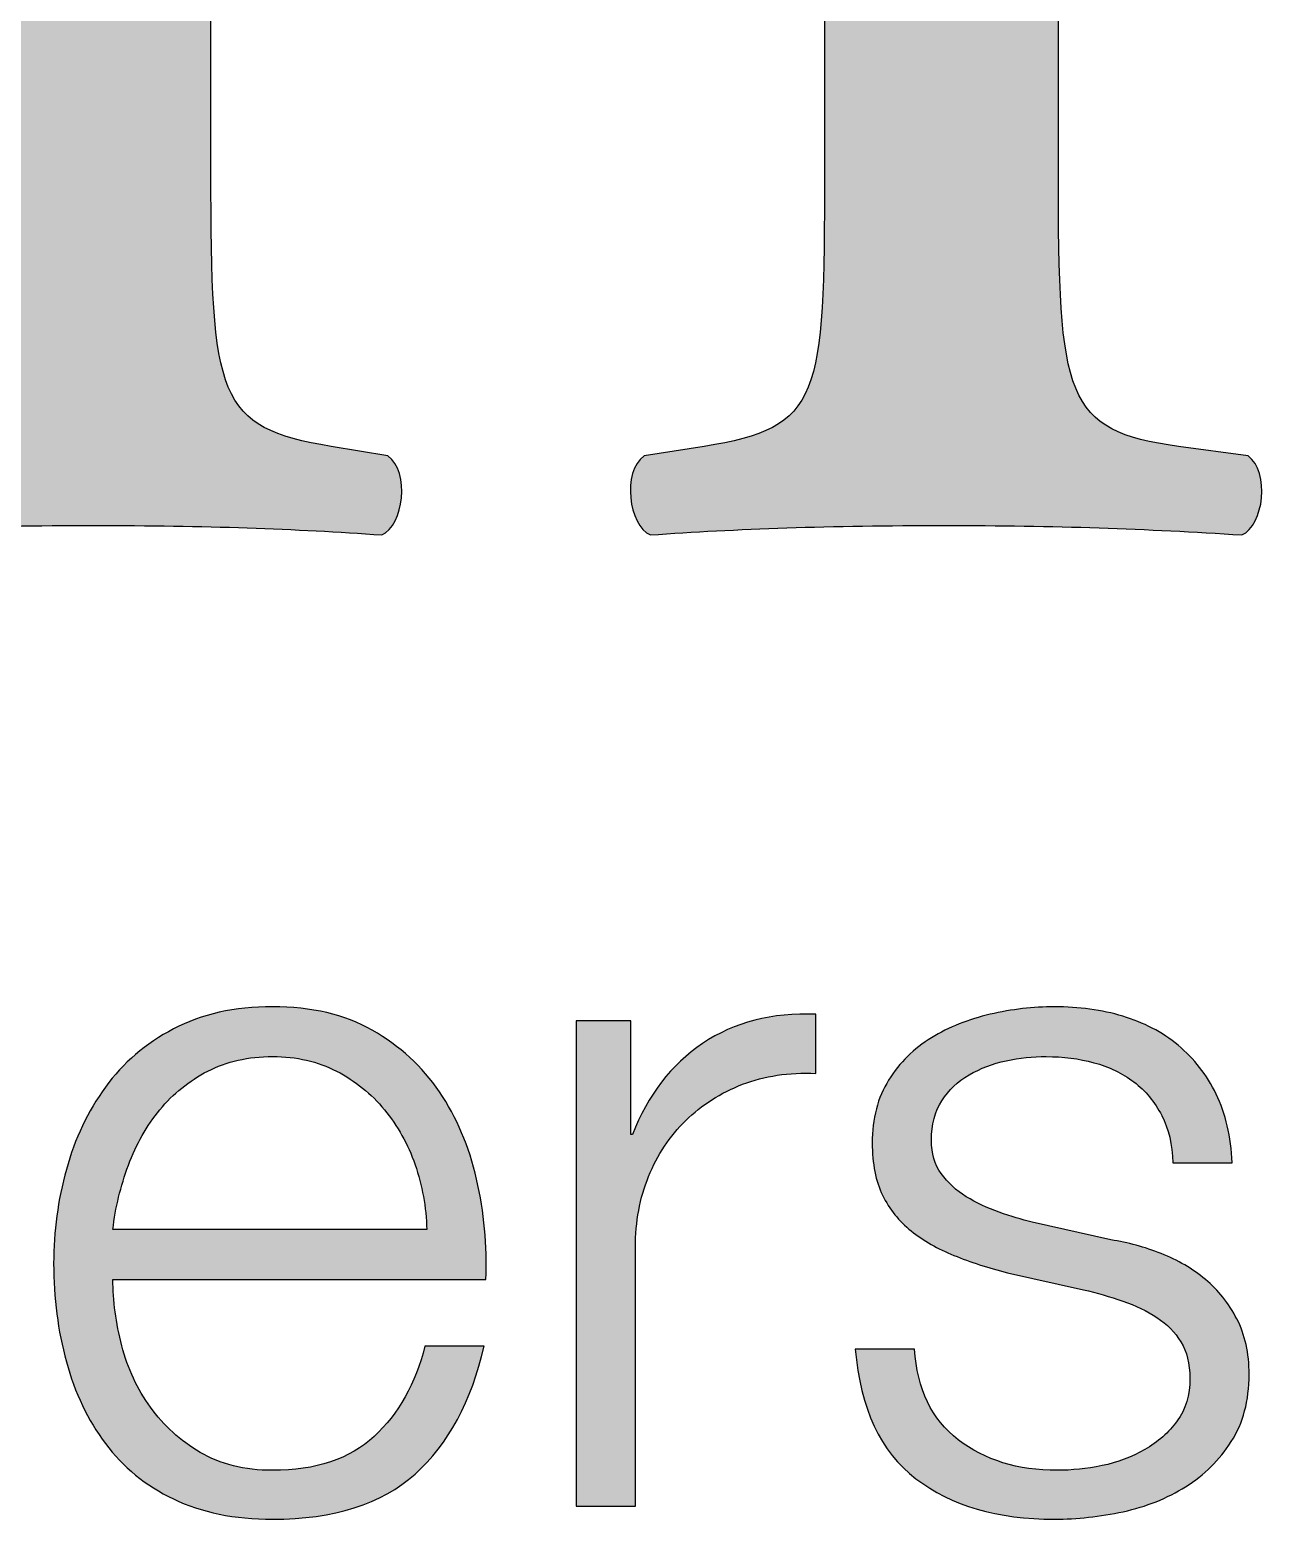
# Paper-space layout 'A2mask' of a CAD drawing. Extents: x 0 to 564, y 0 to 393.
# Drawn here: x 485.17 to 490.36, y 56.21 to 62.43 of the extents above; entities that cross this region are included whole.
import ezdxf
from ezdxf.enums import TextEntityAlignment as Align

# ---------------------------------------------------------------- set-up
doc = ezdxf.new("R2010")
doc.units = 0
doc.layers.get('0').update_dxf_attribs({"linetype": 'CONTINUOUS'})
doc.layers.get('Defpoints').update_dxf_attribs({"linetype": 'CONTINUOUS'})
doc.layers.add('JPP_Mask', color=7, linetype='CONTINUOUS')
doc.styles.add('JPP', font='arial.ttf')

# ---------------------------------------------------------------- blocks, each defined once
blk = doc.blocks.new('A2mask')
at = {"true_color": 0x0081c6}
h = blk.add_hatch(color=142, dxfattribs=at)
edge = h.paths.add_edge_path()
edge.add_spline(control_points=[(486.1246, 64.6556), (486.31, 64.9067), (486.7463, 65.1182), (487.2489, 65.1182)], knot_values=[20, 20, 20, 20, 21, 21, 21, 21], degree=3, periodic=0)
edge.add_spline(control_points=[(487.2489, 65.1182), (488.1477, 65.1182), (488.4915, 64.563), (488.4915, 63.8097)], knot_values=[19, 19, 19, 19, 20, 20, 20, 20], degree=3, periodic=0)
edge.add_spline(control_points=[(488.4915, 63.8097), (488.4915, 63.8097), (488.4915, 61.8396), (488.4915, 61.8396), (488.4915, 60.8879), (488.4783, 60.7686), (487.989, 60.6897)], knot_values=[17, 17, 17, 17, 18, 18, 18, 19, 19, 19, 19], degree=3, periodic=0)
edge.add_spline(control_points=[(487.989, 60.6897), (487.989, 60.6897), (487.7376, 60.6499), (487.7376, 60.6499), (487.6452, 60.5836), (487.6717, 60.3594), (487.7642, 60.3196)], knot_values=[15, 15, 15, 15, 16, 16, 16, 17, 17, 17, 17], degree=3, periodic=0)
edge.add_spline(control_points=[(487.7642, 60.3196), (488.1214, 60.3457), (488.5178, 60.3594), (488.9936, 60.3594)], knot_values=[14, 14, 14, 14, 15, 15, 15, 15], degree=3, periodic=0)
edge.add_spline(control_points=[(488.9936, 60.3594), (489.4565, 60.3594), (489.8395, 60.3457), (490.2365, 60.3196)], knot_values=[13, 13, 13, 13, 14, 14, 14, 14], degree=3, periodic=0)
edge.add_spline(control_points=[(490.2365, 60.3196), (490.3289, 60.3594), (490.3554, 60.5836), (490.2625, 60.6499)], knot_values=[12, 12, 12, 12, 13, 13, 13, 13], degree=3, periodic=0)
edge.add_spline(control_points=[(490.2625, 60.6499), (490.2625, 60.6499), (489.972, 60.6897), (489.972, 60.6897), (489.4958, 60.7556), (489.4698, 60.8879), (489.4698, 61.8396)], knot_values=[10, 10, 10, 10, 11, 11, 11, 12, 12, 12, 12], degree=3, periodic=0)
edge.add_spline(control_points=[(489.4698, 61.8396), (489.4698, 61.8396), (489.4698, 64.1135), (489.4698, 64.1135), (489.4698, 64.9994), (489.0202, 65.7532), (487.9227, 65.7532)], knot_values=[8, 8, 8, 8, 9, 9, 9, 10, 10, 10, 10], degree=3, periodic=0)
edge.add_spline(control_points=[(487.9227, 65.7532), (487.2489, 65.7532), (486.6272, 65.422), (486.0718, 65.0787)], knot_values=[7, 7, 7, 7, 8, 8, 8, 8], degree=3, periodic=0)
edge.add_spline(control_points=[(486.0718, 65.0787), (485.9796, 65.0787), (485.9265, 65.145), (485.9265, 65.224)], knot_values=[6, 6, 6, 6, 7, 7, 7, 7], degree=3, periodic=0)
edge.add_spline(control_points=[(485.9265, 65.224), (485.9265, 65.3431), (485.9265, 65.5413), (485.953, 65.8451)], knot_values=[5, 5, 5, 5, 6, 6, 6, 6], degree=3, periodic=0)
edge.add_spline(control_points=[(485.953, 65.8451), (485.9265, 65.9113), (485.8606, 65.9378), (485.8078, 65.9378)], knot_values=[4, 4, 4, 4, 5, 5, 5, 5], degree=3, periodic=0)
edge.add_spline(control_points=[(485.8078, 65.9378), (485.5433, 65.7397), (484.7898, 65.396), (484.4855, 65.2899)], knot_values=[3, 3, 3, 3, 4, 4, 4, 4], degree=3, periodic=0)
edge.add_spline(control_points=[(484.4855, 65.2899), (484.4196, 65.2504), (484.4196, 65.1048), (484.4726, 65.0523)], knot_values=[2, 2, 2, 2, 3, 3, 3, 3], degree=3, periodic=0)
edge.add_spline(control_points=[(484.4726, 65.0523), (484.4726, 65.0523), (484.5912, 64.9729), (484.5912, 64.9729), (484.9482, 64.735), (484.9482, 64.6691), (484.9482, 64.1533)], knot_values=[0, 0, 0, 0, 1, 1, 1, 2, 2, 2, 2], degree=3, periodic=0)
edge.add_spline(control_points=[(484.9482, 64.1533), (484.9482, 64.1533), (484.9482, 63.5749), (484.9482, 62.9965)], knot_values=[31.5, 31.5, 31.5, 31.5, 32, 32, 32, 32], degree=3, periodic=0)
edge.add_spline(control_points=[(484.9482, 62.9965), (484.9482, 62.4181), (484.9482, 61.8396), (484.9482, 61.8396), (484.9482, 60.8879), (484.9349, 60.7556), (484.446, 60.6897)], knot_values=[30, 30, 30, 30, 30.5, 30.5, 30.5, 31.5, 31.5, 31.5, 31.5], degree=3, periodic=0)
edge.add_spline(control_points=[(484.446, 60.6897), (484.446, 60.6897), (484.1682, 60.6499), (484.1682, 60.6499), (484.0762, 60.5836), (484.1023, 60.3594), (484.1948, 60.3196)], knot_values=[28, 28, 28, 28, 29, 29, 29, 30, 30, 30, 30], degree=3, periodic=0)
edge.add_spline(control_points=[(484.1948, 60.3196), (484.565, 60.3457), (484.9619, 60.3594), (485.4375, 60.3594)], knot_values=[27, 27, 27, 27, 28, 28, 28, 28], degree=3, periodic=0)
edge.add_spline(control_points=[(485.4375, 60.3594), (485.9002, 60.3594), (486.2834, 60.3457), (486.6405, 60.3196)], knot_values=[26, 26, 26, 26, 27, 27, 27, 27], degree=3, periodic=0)
edge.add_spline(control_points=[(486.6405, 60.3196), (486.7329, 60.3594), (486.7596, 60.5836), (486.6666, 60.6499)], knot_values=[25, 25, 25, 25, 26, 26, 26, 26], degree=3, periodic=0)
edge.add_spline(control_points=[(486.6666, 60.6499), (486.6666, 60.6499), (486.429, 60.6897), (486.429, 60.6897), (485.953, 60.7686), (485.9265, 60.8879), (485.9265, 61.8396)], knot_values=[23, 23, 23, 23, 24, 24, 24, 25, 25, 25, 25], degree=3, periodic=0)
edge.add_spline(control_points=[(485.9265, 61.8396), (485.9265, 61.8396), (485.9265, 63.8625), (485.9265, 63.8625), (485.9265, 64.2461), (485.953, 64.4307), (486.1246, 64.6556)], knot_values=[21, 21, 21, 21, 22, 22, 22, 23, 23, 23, 23], degree=3, periodic=0)
at = {"true_color": 0x004a91}
h = blk.add_hatch(color=154, dxfattribs=at)
edge = h.paths.add_edge_path()
edge.add_spline(control_points=[(485.5165, 57.2086), (485.5165, 57.2086), (487.0765, 57.2086), (487.0765, 57.2086), (487.0817, 57.3502), (487.0686, 57.4896), (487.0373, 57.6271)], knot_values=[19, 19, 19, 19, 20, 20, 20, 21, 21, 21, 21], degree=3, periodic=0)
edge.add_spline(control_points=[(487.0373, 57.6271), (487.0058, 57.7646), (486.954, 57.8864), (486.8819, 57.9926)], knot_values=[18, 18, 18, 18, 19, 19, 19, 19], degree=3, periodic=0)
edge.add_spline(control_points=[(486.8819, 57.9926), (486.8101, 58.0986), (486.7162, 58.1843), (486.6011, 58.25)], knot_values=[17, 17, 17, 17, 18, 18, 18, 18], degree=3, periodic=0)
edge.add_spline(control_points=[(486.6011, 58.25), (486.4858, 58.3154), (486.3469, 58.3481), (486.1845, 58.3481)], knot_values=[16, 16, 16, 16, 17, 17, 17, 17], degree=3, periodic=0)
edge.add_spline(control_points=[(486.1845, 58.3481), (486.0248, 58.3481), (485.8866, 58.3173), (485.7701, 58.2557)], knot_values=[15, 15, 15, 15, 16, 16, 16, 16], degree=3, periodic=0)
edge.add_spline(control_points=[(485.7701, 58.2557), (485.6533, 58.1941), (485.5585, 58.113), (485.4853, 58.0122)], knot_values=[14, 14, 14, 14, 15, 15, 15, 15], degree=3, periodic=0)
edge.add_spline(control_points=[(485.4853, 58.0122), (485.4117, 57.9112), (485.3575, 57.7966), (485.3222, 57.6684)], knot_values=[13, 13, 13, 13, 14, 14, 14, 14], degree=3, periodic=0)
edge.add_spline(control_points=[(485.3222, 57.6684), (485.2866, 57.54), (485.2689, 57.4091), (485.2689, 57.2754)], knot_values=[12, 12, 12, 12, 13, 13, 13, 13], degree=3, periodic=0)
edge.add_spline(control_points=[(485.2689, 57.2754), (485.2689, 57.1312), (485.2866, 56.9944), (485.3222, 56.8648)], knot_values=[11, 11, 11, 11, 12, 12, 12, 12], degree=3, periodic=0)
edge.add_spline(control_points=[(485.3222, 56.8648), (485.3575, 56.7352), (485.4117, 56.6213), (485.4853, 56.5229)], knot_values=[10, 10, 10, 10, 11, 11, 11, 11], degree=3, periodic=0)
edge.add_spline(control_points=[(485.4853, 56.5229), (485.5585, 56.4248), (485.6533, 56.3474), (485.7701, 56.2911)], knot_values=[9, 9, 9, 9, 10, 10, 10, 10], degree=3, periodic=0)
edge.add_spline(control_points=[(485.7701, 56.2911), (485.8866, 56.2347), (486.0248, 56.2066), (486.1845, 56.2066)], knot_values=[8, 8, 8, 8, 9, 9, 9, 9], degree=3, periodic=0)
edge.add_spline(control_points=[(486.1845, 56.2066), (486.4412, 56.2066), (486.6396, 56.2696), (486.78, 56.3952)], knot_values=[7, 7, 7, 7, 8, 8, 8, 8], degree=3, periodic=0)
edge.add_spline(control_points=[(486.78, 56.3952), (486.9199, 56.521), (487.0163, 56.6991), (487.0686, 56.9297)], knot_values=[6, 6, 6, 6, 7, 7, 7, 7], degree=3, periodic=0)
edge.add_spline(control_points=[(487.0686, 56.9297), (487.0686, 56.9297), (486.821, 56.9297), (486.821, 56.9297), (486.7819, 56.7724), (486.711, 56.6468), (486.609, 56.5525)], knot_values=[4, 4, 4, 4, 5, 5, 5, 6, 6, 6, 6], degree=3, periodic=0)
edge.add_spline(control_points=[(486.609, 56.5525), (486.5068, 56.4582), (486.3653, 56.4109), (486.1845, 56.4109)], knot_values=[3, 3, 3, 3, 4, 4, 4, 4], degree=3, periodic=0)
edge.add_spline(control_points=[(486.1845, 56.4109), (486.0666, 56.4109), (485.9658, 56.4358), (485.882, 56.4857)], knot_values=[2, 2, 2, 2, 3, 3, 3, 3], degree=3, periodic=0)
edge.add_spline(control_points=[(485.882, 56.4857), (485.7982, 56.5353), (485.7288, 56.5981), (485.6739, 56.6743)], knot_values=[1, 1, 1, 1, 2, 2, 2, 2], degree=3, periodic=0)
edge.add_spline(control_points=[(485.6739, 56.6743), (485.6187, 56.7502), (485.5788, 56.8359), (485.554, 56.9316)], knot_values=[0, 0, 0, 0, 1, 1, 1, 1], degree=3, periodic=0)
edge.add_spline(control_points=[(485.554, 56.9316), (485.5289, 57.0271), (485.5165, 57.1195), (485.5165, 57.2086)], knot_values=[21, 21, 21, 21, 22, 22, 22, 22], degree=3, periodic=0)
edge = h.paths.add_edge_path(flags=16)
edge.add_spline(control_points=[(486.8289, 57.4168), (486.8289, 57.4168), (485.5165, 57.4168), (485.5165, 57.4168), (485.527, 57.5085), (485.5485, 57.5982), (485.5815, 57.6861)], knot_values=[6, 6, 6, 6, 7, 7, 7, 8, 8, 8, 8], degree=3, periodic=0)
edge.add_spline(control_points=[(485.5815, 57.6861), (485.6142, 57.7737), (485.6581, 57.851), (485.713, 57.9179)], knot_values=[5, 5, 5, 5, 6, 6, 6, 6], degree=3, periodic=0)
edge.add_spline(control_points=[(485.713, 57.9179), (485.7682, 57.9847), (485.8348, 58.0382), (485.9133, 58.0791)], knot_values=[4, 4, 4, 4, 5, 5, 5, 5], degree=3, periodic=0)
edge.add_spline(control_points=[(485.9133, 58.0791), (485.9921, 58.1196), (486.0824, 58.1399), (486.1845, 58.1399)], knot_values=[3, 3, 3, 3, 4, 4, 4, 4], degree=3, periodic=0)
edge.add_spline(control_points=[(486.1845, 58.1399), (486.2841, 58.1399), (486.3731, 58.1196), (486.4517, 58.0791)], knot_values=[2, 2, 2, 2, 3, 3, 3, 3], degree=3, periodic=0)
edge.add_spline(control_points=[(486.4517, 58.0791), (486.5302, 58.0382), (486.5971, 57.9847), (486.6522, 57.9179)], knot_values=[1, 1, 1, 1, 2, 2, 2, 2], degree=3, periodic=0)
edge.add_spline(control_points=[(486.6522, 57.9179), (486.7072, 57.851), (486.7496, 57.7744), (486.78, 57.688)], knot_values=[0, 0, 0, 0, 1, 1, 1, 1], degree=3, periodic=0)
edge.add_spline(control_points=[(486.78, 57.688), (486.8101, 57.6016), (486.8263, 57.5111), (486.8289, 57.4168)], knot_values=[8, 8, 8, 8, 9, 9, 9, 9], degree=3, periodic=0)
h = blk.add_hatch(color=154, dxfattribs=at)
edge = h.paths.add_edge_path()
edge.add_spline(control_points=[(487.7013, 57.1734), (487.7013, 57.2747), (487.7013, 57.3423), (487.7013, 57.3423), (487.7013, 57.4497), (487.7197, 57.5486), (487.7564, 57.6388)], knot_values=[8, 8, 8, 8, 8.250035, 8.250035, 8.250035, 9.250035, 9.250035, 9.250035, 9.250035], degree=3, periodic=0)
edge.add_spline(control_points=[(487.7564, 57.6388), (487.793, 57.7293), (487.8448, 57.8071), (487.9116, 57.8728)], knot_values=[7, 7, 7, 7, 8, 8, 8, 8], degree=3, periodic=0)
edge.add_spline(control_points=[(487.9116, 57.8728), (487.9782, 57.9382), (488.0575, 57.9886), (488.1492, 58.0239), (488.2409, 58.0592), (488.343, 58.0743), (488.4557, 58.0693)], knot_values=[5, 5, 5, 5, 6, 6, 6, 7, 7, 7, 7], degree=3, periodic=0)
edge.add_spline(control_points=[(488.4557, 58.0693), (488.4557, 58.0693), (488.4557, 58.3166), (488.4557, 58.3166), (488.2724, 58.3245), (488.1146, 58.2839), (487.9823, 58.1948), (487.85, 58.1058), (487.7524, 57.9788), (487.6896, 57.8138)], knot_values=[2, 2, 2, 2, 3, 3, 3, 4, 4, 4, 5, 5, 5, 5], degree=3, periodic=0)
edge.add_spline(control_points=[(487.6896, 57.8138), (487.6896, 57.8138), (487.6817, 57.8138), (487.6817, 57.8138)], knot_values=[1.00001, 1.00001, 1.00001, 1.00001, 2, 2, 2, 2], degree=3, periodic=0)
edge.add_spline(control_points=[(487.6817, 57.8138), (487.6817, 57.8138), (487.6817, 57.9326), (487.6817, 58.0515)], knot_values=[0.5, 0.5, 0.5, 0.5, 1, 1, 1, 1], degree=3, periodic=0)
edge.add_spline(control_points=[(487.6817, 58.0515), (487.6817, 58.1703), (487.6817, 58.2891), (487.6817, 58.2891), (487.6817, 58.2891), (487.6675, 58.2891), (487.6461, 58.2891)], knot_values=[12.749965, 12.749965, 12.749965, 12.749965, 13.249965, 13.249965, 13.249965, 13.5, 13.5, 13.5, 13.5], degree=3, periodic=0)
edge.add_spline(control_points=[(487.6461, 58.2891), (487.6247, 58.2891), (487.5962, 58.2891), (487.5677, 58.2891)], knot_values=[12.49997, 12.49997, 12.49997, 12.49997, 12.749965, 12.749965, 12.749965, 12.749965], degree=3, periodic=0)
edge.add_spline(control_points=[(487.5677, 58.2891), (487.5534, 58.2891), (487.5392, 58.2891), (487.5258, 58.2891)], knot_values=[12.374973, 12.374973, 12.374973, 12.374973, 12.49997, 12.49997, 12.49997, 12.49997], degree=3, periodic=0)
edge.add_spline(control_points=[(487.5258, 58.2891), (487.5125, 58.2891), (487.5, 58.2891), (487.4893, 58.2891)], knot_values=[12.249975, 12.249975, 12.249975, 12.249975, 12.374973, 12.374973, 12.374973, 12.374973], degree=3, periodic=0)
edge.add_spline(control_points=[(487.4893, 58.2891), (487.484, 58.2891), (487.4791, 58.2891), (487.4747, 58.2891)], knot_values=[12.187476, 12.187476, 12.187476, 12.187476, 12.249975, 12.249975, 12.249975, 12.249975], degree=3, periodic=0)
edge.add_spline(control_points=[(487.4747, 58.2891), (487.4704, 58.2891), (487.4666, 58.2891), (487.4635, 58.2891)], knot_values=[12.124977, 12.124977, 12.124977, 12.124977, 12.187476, 12.187476, 12.187476, 12.187476], degree=3, periodic=0)
edge.add_spline(control_points=[(487.4537, 58.2891), (487.4537, 58.2891), (487.4537, 58.2891), (487.4537, 58.2891), (487.4537, 58.2891), (487.4537, 58.2891), (487.4537, 58.2891)], knot_values=[11.99998, 11.99998, 11.99998, 11.99998, 12.001425, 12.001425, 12.001425, 12.001445, 12.001445, 12.001445, 12.001445], degree=3, periodic=0)
edge.add_spline(control_points=[(487.4537, 58.2891), (487.4537, 58.2891), (487.4537, 57.7823), (487.4537, 57.2754)], knot_values=[11.49999, 11.49999, 11.49999, 11.49999, 11.99998, 11.99998, 11.99998, 11.99998], degree=3, periodic=0)
edge.add_spline(control_points=[(487.4537, 57.2754), (487.4537, 56.7686), (487.4537, 56.2617), (487.4537, 56.2617), (487.4537, 56.2617), (487.4537, 56.2617), (487.4537, 56.2617)], knot_values=[10.999023, 10.999023, 10.999023, 10.999023, 11.499013, 11.499013, 11.499013, 11.49999, 11.49999, 11.49999, 11.49999], degree=3, periodic=0)
edge.add_spline(control_points=[(487.4598, 56.2617), (487.4611, 56.2617), (487.4627, 56.2617), (487.4643, 56.2617)], knot_values=[10.875002, 10.875002, 10.875002, 10.875002, 10.906252, 10.906252, 10.906252, 10.906252], degree=3, periodic=0)
edge.add_spline(control_points=[(487.4643, 56.2617), (487.4677, 56.2617), (487.4718, 56.2617), (487.4766, 56.2617)], knot_values=[10.812504, 10.812504, 10.812504, 10.812504, 10.875002, 10.875002, 10.875002, 10.875002], degree=3, periodic=0)
edge.add_spline(control_points=[(487.4766, 56.2617), (487.4813, 56.2617), (487.4866, 56.2617), (487.4924, 56.2617)], knot_values=[10.750005, 10.750005, 10.750005, 10.750005, 10.812504, 10.812504, 10.812504, 10.812504], degree=3, periodic=0)
edge.add_spline(control_points=[(487.4924, 56.2617), (487.504, 56.2617), (487.5175, 56.2617), (487.532, 56.2617)], knot_values=[10.625008, 10.625008, 10.625008, 10.625008, 10.750005, 10.750005, 10.750005, 10.750005], degree=3, periodic=0)
edge.add_spline(control_points=[(487.532, 56.2617), (487.5465, 56.2617), (487.562, 56.2617), (487.5775, 56.2617)], knot_values=[10.50001, 10.50001, 10.50001, 10.50001, 10.625008, 10.625008, 10.625008, 10.625008], degree=3, periodic=0)
edge.add_spline(control_points=[(487.5775, 56.2617), (487.6084, 56.2617), (487.6394, 56.2617), (487.6626, 56.2617)], knot_values=[10.250015, 10.250015, 10.250015, 10.250015, 10.50001, 10.50001, 10.50001, 10.50001], degree=3, periodic=0)
edge.add_spline(control_points=[(487.6626, 56.2617), (487.6858, 56.2617), (487.7013, 56.2617), (487.7013, 56.2617), (487.7013, 56.2617), (487.7013, 56.2617), (487.7013, 56.2617)], knot_values=[9.999532, 9.999532, 9.999532, 9.999532, 10.249547, 10.249547, 10.249547, 10.250015, 10.250015, 10.250015, 10.250015], degree=3, periodic=0)
edge.add_spline(control_points=[(487.7013, 56.2686), (487.7013, 56.2701), (487.7013, 56.2719), (487.7013, 56.2738)], knot_values=[9.937521, 9.937521, 9.937521, 9.937521, 9.953146, 9.953146, 9.953146, 9.953146], degree=3, periodic=0)
edge.add_spline(control_points=[(487.7013, 56.2738), (487.7013, 56.2778), (487.7013, 56.2827), (487.7013, 56.2884)], knot_values=[9.906272, 9.906272, 9.906272, 9.906272, 9.937521, 9.937521, 9.937521, 9.937521], degree=3, periodic=0)
edge.add_spline(control_points=[(487.7013, 56.2884), (487.7013, 56.2942), (487.7013, 56.3008), (487.7013, 56.3081)], knot_values=[9.875022, 9.875022, 9.875022, 9.875022, 9.906272, 9.906272, 9.906272, 9.906272], degree=3, periodic=0)
edge.add_spline(control_points=[(487.7013, 56.3081), (487.7013, 56.3229), (487.7013, 56.3408), (487.7013, 56.3614)], knot_values=[9.812524, 9.812524, 9.812524, 9.812524, 9.875022, 9.875022, 9.875022, 9.875022], degree=3, periodic=0)
edge.add_spline(control_points=[(487.7013, 56.3614), (487.7013, 56.382), (487.7013, 56.4052), (487.7013, 56.4305)], knot_values=[9.750025, 9.750025, 9.750025, 9.750025, 9.812524, 9.812524, 9.812524, 9.812524], degree=3, periodic=0)
edge.add_spline(control_points=[(487.7013, 56.4305), (487.7013, 56.4812), (487.7013, 56.5403), (487.7013, 56.6036)], knot_values=[9.625027, 9.625027, 9.625027, 9.625027, 9.750025, 9.750025, 9.750025, 9.750025], degree=3, periodic=0)
edge.add_spline(control_points=[(487.7013, 56.6036), (487.7013, 56.6669), (487.7013, 56.7344), (487.7013, 56.802)], knot_values=[9.50003, 9.50003, 9.50003, 9.50003, 9.625027, 9.625027, 9.625027, 9.625027], degree=3, periodic=0)
edge.add_spline(control_points=[(487.7013, 56.802), (487.7013, 56.937), (487.7013, 57.0721), (487.7013, 57.1734)], knot_values=[9.250035, 9.250035, 9.250035, 9.250035, 9.50003, 9.50003, 9.50003, 9.50003], degree=3, periodic=0)
h = blk.add_hatch(color=154, dxfattribs=at)
edge = h.paths.add_edge_path()
edge.add_spline(control_points=[(490.0844, 57.2086), (490.0307, 57.2532), (489.9691, 57.2893), (489.8997, 57.3167), (489.8302, 57.3442), (489.7602, 57.3631), (489.6896, 57.3736)], knot_values=[12, 12, 12, 12, 13, 13, 13, 14, 14, 14, 14], degree=3, periodic=0)
edge.add_spline(control_points=[(489.6896, 57.3736), (489.6896, 57.3736), (489.3594, 57.4483), (489.3594, 57.4483), (489.3174, 57.4588), (489.2715, 57.4724), (489.2219, 57.4896)], knot_values=[10, 10, 10, 10, 11, 11, 11, 12, 12, 12, 12], degree=3, periodic=0)
edge.add_spline(control_points=[(489.2219, 57.4896), (489.1722, 57.5065), (489.1261, 57.5283), (489.0843, 57.5543)], knot_values=[9, 9, 9, 9, 10, 10, 10, 10], degree=3, periodic=0)
edge.add_spline(control_points=[(489.0843, 57.5543), (489.0423, 57.5806), (489.0077, 57.6128), (488.9802, 57.6507), (488.9528, 57.6887), (488.9389, 57.7353), (488.9389, 57.7902)], knot_values=[7, 7, 7, 7, 8, 8, 8, 9, 9, 9, 9], degree=3, periodic=0)
edge.add_spline(control_points=[(488.9389, 57.7902), (488.9389, 57.8556), (488.9533, 57.9107), (488.9822, 57.9551)], knot_values=[6, 6, 6, 6, 7, 7, 7, 7], degree=3, periodic=0)
edge.add_spline(control_points=[(488.9822, 57.9551), (489.011, 57.9998), (489.049, 58.0358), (489.096, 58.0633)], knot_values=[5, 5, 5, 5, 6, 6, 6, 6], degree=3, periodic=0)
edge.add_spline(control_points=[(489.096, 58.0633), (489.1433, 58.0907), (489.1949, 58.1103), (489.2512, 58.1223)], knot_values=[4, 4, 4, 4, 5, 5, 5, 5], degree=3, periodic=0)
edge.add_spline(control_points=[(489.2512, 58.1223), (489.3076, 58.134), (489.3634, 58.1399), (489.4183, 58.1399)], knot_values=[3, 3, 3, 3, 4, 4, 4, 4], degree=3, periodic=0)
edge.add_spline(control_points=[(489.4183, 58.1399), (489.489, 58.1399), (489.5559, 58.1313), (489.6186, 58.1144)], knot_values=[2, 2, 2, 2, 3, 3, 3, 3], degree=3, periodic=0)
edge.add_spline(control_points=[(489.6186, 58.1144), (489.6817, 58.0972), (489.7373, 58.0705), (489.7858, 58.0337)], knot_values=[1, 1, 1, 1, 2, 2, 2, 2], degree=3, periodic=0)
edge.add_spline(control_points=[(489.7858, 58.0337), (489.8342, 57.9972), (489.8727, 57.9506), (489.9016, 57.8943)], knot_values=[0, 0, 0, 0, 1, 1, 1, 1], degree=3, periodic=0)
edge.add_spline(control_points=[(489.9016, 57.8943), (489.9305, 57.8379), (489.9462, 57.7718), (489.9488, 57.6959)], knot_values=[47, 47, 47, 47, 48, 48, 48, 48], degree=3, periodic=0)
edge.add_spline(control_points=[(489.9488, 57.6959), (489.9488, 57.6959), (490.1964, 57.6959), (490.1964, 57.6959), (490.1912, 57.8059), (490.1687, 57.9014), (490.1296, 57.9826)], knot_values=[45, 45, 45, 45, 46, 46, 46, 47, 47, 47, 47], degree=3, periodic=0)
edge.add_spline(control_points=[(490.1296, 57.9826), (490.0902, 58.0638), (490.0372, 58.1321), (489.9703, 58.187)], knot_values=[44, 44, 44, 44, 45, 45, 45, 45], degree=3, periodic=0)
edge.add_spline(control_points=[(489.9703, 58.187), (489.9037, 58.2421), (489.8264, 58.2827), (489.7385, 58.3087)], knot_values=[43, 43, 43, 43, 44, 44, 44, 44], degree=3, periodic=0)
edge.add_spline(control_points=[(489.7385, 58.3087), (489.6509, 58.335), (489.5559, 58.3481), (489.4537, 58.3481)], knot_values=[42, 42, 42, 42, 43, 43, 43, 43], degree=3, periodic=0)
edge.add_spline(control_points=[(489.4537, 58.3481), (489.3646, 58.3481), (489.2749, 58.3376), (489.1846, 58.3166)], knot_values=[41, 41, 41, 41, 42, 42, 42, 42], degree=3, periodic=0)
edge.add_spline(control_points=[(489.1846, 58.3166), (489.0941, 58.2956), (489.0122, 58.2629), (488.9389, 58.2185)], knot_values=[40, 40, 40, 40, 41, 41, 41, 41], degree=3, periodic=0)
edge.add_spline(control_points=[(488.9389, 58.2185), (488.8656, 58.1738), (488.806, 58.1149), (488.7601, 58.0416), (488.7143, 57.9683), (488.6914, 57.8807), (488.6914, 57.7785)], knot_values=[38, 38, 38, 38, 39, 39, 39, 40, 40, 40, 40], degree=3, periodic=0)
edge.add_spline(control_points=[(488.6914, 57.7785), (488.6914, 57.692), (488.7057, 57.6192), (488.7346, 57.5603), (488.7635, 57.5013), (488.8033, 57.4516), (488.8544, 57.411), (488.9055, 57.3705), (488.9652, 57.3363), (489.0332, 57.3089), (489.1013, 57.2814), (489.176, 57.2571), (489.2572, 57.236)], knot_values=[34, 34, 34, 34, 35, 35, 35, 36, 36, 36, 37, 37, 37, 38, 38, 38, 38], degree=3, periodic=0)
edge.add_spline(control_points=[(489.2572, 57.236), (489.2572, 57.236), (489.5754, 57.1654), (489.5754, 57.1654), (489.6306, 57.1522), (489.6848, 57.1365), (489.7385, 57.1183)], knot_values=[32, 32, 32, 32, 33, 33, 33, 34, 34, 34, 34], degree=3, periodic=0)
edge.add_spline(control_points=[(489.7385, 57.1183), (489.7922, 57.1), (489.84, 57.077), (489.882, 57.0496)], knot_values=[31, 31, 31, 31, 32, 32, 32, 32], degree=3, periodic=0)
edge.add_spline(control_points=[(489.882, 57.0496), (489.9238, 57.0219), (489.9572, 56.988), (489.9823, 56.9474)], knot_values=[30, 30, 30, 30, 31, 31, 31, 31], degree=3, periodic=0)
edge.add_spline(control_points=[(489.9823, 56.9474), (490.0071, 56.9066), (490.0195, 56.8562), (490.0195, 56.796)], knot_values=[29, 29, 29, 29, 30, 30, 30, 30], degree=3, periodic=0)
edge.add_spline(control_points=[(490.0195, 56.796), (490.0195, 56.7254), (490.0018, 56.6657), (489.9665, 56.6172), (489.9312, 56.5687), (489.8858, 56.5289), (489.8309, 56.4974)], knot_values=[27, 27, 27, 27, 28, 28, 28, 29, 29, 29, 29], degree=3, periodic=0)
edge.add_spline(control_points=[(489.8309, 56.4974), (489.776, 56.4661), (489.7163, 56.4436), (489.6521, 56.4305), (489.5879, 56.4174), (489.5258, 56.4109), (489.4654, 56.4109)], knot_values=[25, 25, 25, 25, 26, 26, 26, 27, 27, 27, 27], degree=3, periodic=0)
edge.add_spline(control_points=[(489.4654, 56.4109), (489.3004, 56.4109), (489.1622, 56.4534), (489.0509, 56.5387)], knot_values=[24, 24, 24, 24, 25, 25, 25, 25], degree=3, periodic=0)
edge.add_spline(control_points=[(489.0509, 56.5387), (488.9397, 56.6237), (488.8788, 56.7502), (488.8683, 56.9178)], knot_values=[23, 23, 23, 23, 24, 24, 24, 24], degree=3, periodic=0)
edge.add_spline(control_points=[(488.8683, 56.9178), (488.8683, 56.9178), (488.6207, 56.9178), (488.6207, 56.9178), (488.6417, 56.669), (488.726, 56.4883), (488.8742, 56.3756)], knot_values=[21, 21, 21, 21, 22, 22, 22, 23, 23, 23, 23], degree=3, periodic=0)
edge.add_spline(control_points=[(488.8742, 56.3756), (489.022, 56.2629), (489.2154, 56.2066), (489.4537, 56.2066)], knot_values=[20, 20, 20, 20, 21, 21, 21, 21], degree=3, periodic=0)
edge.add_spline(control_points=[(489.4537, 56.2066), (489.548, 56.2066), (489.6435, 56.2171), (489.7406, 56.2381)], knot_values=[19, 19, 19, 19, 20, 20, 20, 20], degree=3, periodic=0)
edge.add_spline(control_points=[(489.7406, 56.2381), (489.8373, 56.2591), (489.9245, 56.2937), (490.0018, 56.3422), (490.0792, 56.3906), (490.1427, 56.4534), (490.1924, 56.5308)], knot_values=[17, 17, 17, 17, 18, 18, 18, 19, 19, 19, 19], degree=3, periodic=0)
edge.add_spline(control_points=[(490.1924, 56.5308), (490.2423, 56.6081), (490.2671, 56.7017), (490.2671, 56.8118)], knot_values=[16, 16, 16, 16, 17, 17, 17, 17], degree=3, periodic=0)
edge.add_spline(control_points=[(490.2671, 56.8118), (490.2671, 56.9008), (490.2499, 56.9782), (490.216, 57.0436)], knot_values=[15, 15, 15, 15, 16, 16, 16, 16], degree=3, periodic=0)
edge.add_spline(control_points=[(490.216, 57.0436), (490.1818, 57.109), (490.1379, 57.1639), (490.0844, 57.2086)], knot_values=[14, 14, 14, 14, 15, 15, 15, 15], degree=3, periodic=0)
at = {"layer": 'Defpoints', "color": 142, "true_color": 0x0081c6}
blk.add_open_spline([(484.9482, 64.1533), (484.9482, 64.6691), (484.9482, 64.735), (484.5912, 64.9729), (484.5912, 64.9729), (484.4726, 65.0523), (484.4726, 65.0523), (484.4196, 65.1048), (484.4196, 65.2504), (484.4855, 65.2899), (484.7898, 65.396), (485.5433, 65.7397), (485.8078, 65.9378), (485.8606, 65.9378), (485.9265, 65.9113), (485.953, 65.8451), (485.9265, 65.5413), (485.9265, 65.3431), (485.9265, 65.224), (485.9265, 65.145), (485.9796, 65.0787), (486.0718, 65.0787), (486.6272, 65.422), (487.2489, 65.7532), (487.9227, 65.7532), (489.0202, 65.7532), (489.4698, 64.9994), (489.4698, 64.1135), (489.4698, 64.1135), (489.4698, 61.8396), (489.4698, 61.8396), (489.4698, 60.8879), (489.4958, 60.7556), (489.972, 60.6897), (489.972, 60.6897), (490.2625, 60.6499), (490.2625, 60.6499), (490.3554, 60.5836), (490.3289, 60.3594), (490.2365, 60.3196), (489.8395, 60.3457), (489.4565, 60.3594), (488.9936, 60.3594), (488.5178, 60.3594), (488.1214, 60.3457), (487.7642, 60.3196), (487.6717, 60.3594), (487.6452, 60.5836), (487.7376, 60.6499), (487.7376, 60.6499), (487.989, 60.6897), (487.989, 60.6897), (488.4783, 60.7686), (488.4915, 60.8879), (488.4915, 61.8396), (488.4915, 61.8396), (488.4915, 63.8097), (488.4915, 63.8097), (488.4915, 64.563), (488.1477, 65.1182), (487.2489, 65.1182), (486.7463, 65.1182), (486.31, 64.9067), (486.1246, 64.6556), (485.953, 64.4307), (485.9265, 64.2461), (485.9265, 63.8625), (485.9265, 63.8625), (485.9265, 61.8396), (485.9265, 61.8396), (485.9265, 60.8879), (485.953, 60.7686), (486.429, 60.6897), (486.429, 60.6897), (486.6666, 60.6499), (486.6666, 60.6499), (486.7596, 60.5836), (486.7329, 60.3594), (486.6405, 60.3196), (486.2834, 60.3457), (485.9002, 60.3594), (485.4375, 60.3594), (484.9619, 60.3594), (484.565, 60.3457), (484.1948, 60.3196), (484.1023, 60.3594), (484.0762, 60.5836), (484.1682, 60.6499), (484.1682, 60.6499), (484.446, 60.6897), (484.446, 60.6897), (484.9349, 60.7556), (484.9482, 60.8879), (484.9482, 61.8396), (484.9482, 61.8396), (484.9482, 64.1533), (484.9482, 64.1533)], degree=3, knots=[0, 0, 0, 0, 1, 1, 1, 2, 2, 2, 3, 3, 3, 4, 4, 4, 5, 5, 5, 6, 6, 6, 7, 7, 7, 8, 8, 8, 9, 9, 9, 10, 10, 10, 11, 11, 11, 12, 12, 12, 13, 13, 13, 14, 14, 14, 15, 15, 15, 16, 16, 16, 17, 17, 17, 18, 18, 18, 19, 19, 19, 20, 20, 20, 21, 21, 21, 22, 22, 22, 23, 23, 23, 24, 24, 24, 25, 25, 25, 26, 26, 26, 27, 27, 27, 28, 28, 28, 29, 29, 29, 30, 30, 30, 31, 31, 31, 32, 32, 32, 32], dxfattribs=at)
at = {"layer": 'Defpoints', "color": 154, "true_color": 0x004a91}
for points, knots in [([(485.554, 56.9316), (485.5788, 56.8359), (485.6187, 56.7502), (485.6739, 56.6743), (485.7288, 56.5981), (485.7982, 56.5353), (485.882, 56.4857), (485.9658, 56.4358), (486.0666, 56.4109), (486.1845, 56.4109), (486.3653, 56.4109), (486.5068, 56.4582), (486.609, 56.5525), (486.711, 56.6468), (486.7819, 56.7724), (486.821, 56.9297), (486.821, 56.9297), (487.0686, 56.9297), (487.0686, 56.9297), (487.0163, 56.6991), (486.9199, 56.521), (486.78, 56.3952), (486.6396, 56.2696), (486.4412, 56.2066), (486.1845, 56.2066), (486.0248, 56.2066), (485.8866, 56.2347), (485.7701, 56.2911), (485.6533, 56.3474), (485.5585, 56.4248), (485.4853, 56.5229), (485.4117, 56.6213), (485.3575, 56.7352), (485.3222, 56.8648), (485.2866, 56.9944), (485.2689, 57.1312), (485.2689, 57.2754), (485.2689, 57.4091), (485.2866, 57.54), (485.3222, 57.6684), (485.3575, 57.7966), (485.4117, 57.9112), (485.4853, 58.0122), (485.5585, 58.113), (485.6533, 58.1941), (485.7701, 58.2557), (485.8866, 58.3173), (486.0248, 58.3481), (486.1845, 58.3481), (486.3469, 58.3481), (486.4858, 58.3154), (486.6011, 58.25), (486.7162, 58.1843), (486.8101, 58.0986), (486.8819, 57.9926), (486.954, 57.8864), (487.0058, 57.7646), (487.0373, 57.6271), (487.0686, 57.4896), (487.0817, 57.3502), (487.0765, 57.2086), (487.0765, 57.2086), (485.5165, 57.2086), (485.5165, 57.2086), (485.5165, 57.1195), (485.5289, 57.0271), (485.554, 56.9316)], [0, 0, 0, 0, 1, 1, 1, 2, 2, 2, 3, 3, 3, 4, 4, 4, 5, 5, 5, 6, 6, 6, 7, 7, 7, 8, 8, 8, 9, 9, 9, 10, 10, 10, 11, 11, 11, 12, 12, 12, 13, 13, 13, 14, 14, 14, 15, 15, 15, 16, 16, 16, 17, 17, 17, 18, 18, 18, 19, 19, 19, 20, 20, 20, 21, 21, 21, 22, 22, 22, 22]), ([(487.6817, 58.2891), (487.6817, 58.2891), (487.6817, 57.8138), (487.6817, 57.8138), (487.6817, 57.8138), (487.6896, 57.8138), (487.6896, 57.8138), (487.7524, 57.9788), (487.85, 58.1058), (487.9823, 58.1948), (488.1146, 58.2839), (488.2724, 58.3245), (488.4557, 58.3166), (488.4557, 58.3166), (488.4557, 58.0693), (488.4557, 58.0693), (488.343, 58.0743), (488.2409, 58.0592), (488.1492, 58.0239), (488.0575, 57.9886), (487.9782, 57.9382), (487.9116, 57.8728), (487.8448, 57.8071), (487.793, 57.7293), (487.7564, 57.6388), (487.7197, 57.5486), (487.7013, 57.4497), (487.7013, 57.3423), (487.7013, 57.3423), (487.7013, 56.2617), (487.7013, 56.2617), (487.7013, 56.2617), (487.4537, 56.2617), (487.4537, 56.2617), (487.4537, 56.2617), (487.4537, 58.2891), (487.4537, 58.2891), (487.4537, 58.2891), (487.6817, 58.2891), (487.6817, 58.2891)], [0, 0, 0, 0, 1, 1, 1, 2, 2, 2, 3, 3, 3, 4, 4, 4, 5, 5, 5, 6, 6, 6, 7, 7, 7, 8, 8, 8, 9, 9, 9, 10, 10, 10, 11, 11, 11, 12, 12, 12, 13, 13, 13, 13]), ([(489.9016, 57.8943), (489.8727, 57.9506), (489.8342, 57.9972), (489.7858, 58.0337), (489.7373, 58.0705), (489.6817, 58.0972), (489.6186, 58.1144), (489.5559, 58.1313), (489.489, 58.1399), (489.4183, 58.1399), (489.3634, 58.1399), (489.3076, 58.134), (489.2512, 58.1223), (489.1949, 58.1103), (489.1433, 58.0907), (489.096, 58.0633), (489.049, 58.0358), (489.011, 57.9998), (488.9822, 57.9551), (488.9533, 57.9107), (488.9389, 57.8556), (488.9389, 57.7902), (488.9389, 57.7353), (488.9528, 57.6887), (488.9802, 57.6507), (489.0077, 57.6128), (489.0423, 57.5806), (489.0843, 57.5543), (489.1261, 57.5283), (489.1722, 57.5065), (489.2219, 57.4896), (489.2715, 57.4724), (489.3174, 57.4588), (489.3594, 57.4483), (489.3594, 57.4483), (489.6896, 57.3736), (489.6896, 57.3736), (489.7602, 57.3631), (489.8302, 57.3442), (489.8997, 57.3167), (489.9691, 57.2893), (490.0307, 57.2532), (490.0844, 57.2086), (490.1379, 57.1639), (490.1818, 57.109), (490.216, 57.0436), (490.2499, 56.9782), (490.2671, 56.9008), (490.2671, 56.8118), (490.2671, 56.7017), (490.2423, 56.6081), (490.1924, 56.5308), (490.1427, 56.4534), (490.0792, 56.3906), (490.0018, 56.3422), (489.9245, 56.2937), (489.8373, 56.2591), (489.7406, 56.2381), (489.6435, 56.2171), (489.548, 56.2066), (489.4537, 56.2066), (489.2154, 56.2066), (489.022, 56.2629), (488.8742, 56.3756), (488.726, 56.4883), (488.6417, 56.669), (488.6207, 56.9178), (488.6207, 56.9178), (488.8683, 56.9178), (488.8683, 56.9178), (488.8788, 56.7502), (488.9397, 56.6237), (489.0509, 56.5387), (489.1622, 56.4534), (489.3004, 56.4109), (489.4654, 56.4109), (489.5258, 56.4109), (489.5879, 56.4174), (489.6521, 56.4305), (489.7163, 56.4436), (489.776, 56.4661), (489.8309, 56.4974), (489.8858, 56.5289), (489.9312, 56.5687), (489.9665, 56.6172), (490.0018, 56.6657), (490.0195, 56.7254), (490.0195, 56.796), (490.0195, 56.8562), (490.0071, 56.9066), (489.9823, 56.9474), (489.9572, 56.988), (489.9238, 57.0219), (489.882, 57.0496), (489.84, 57.077), (489.7922, 57.1), (489.7385, 57.1183), (489.6848, 57.1365), (489.6306, 57.1522), (489.5754, 57.1654), (489.5754, 57.1654), (489.2572, 57.236), (489.2572, 57.236), (489.176, 57.2571), (489.1013, 57.2814), (489.0332, 57.3089), (488.9652, 57.3363), (488.9055, 57.3705), (488.8544, 57.411), (488.8033, 57.4516), (488.7635, 57.5013), (488.7346, 57.5603), (488.7057, 57.6192), (488.6914, 57.692), (488.6914, 57.7785), (488.6914, 57.8807), (488.7143, 57.9683), (488.7601, 58.0416), (488.806, 58.1149), (488.8656, 58.1738), (488.9389, 58.2185), (489.0122, 58.2629), (489.0941, 58.2956), (489.1846, 58.3166), (489.2749, 58.3376), (489.3646, 58.3481), (489.4537, 58.3481), (489.5559, 58.3481), (489.6509, 58.335), (489.7385, 58.3087), (489.8264, 58.2827), (489.9037, 58.2421), (489.9703, 58.187), (490.0372, 58.1321), (490.0902, 58.0638), (490.1296, 57.9826), (490.1687, 57.9014), (490.1912, 57.8059), (490.1964, 57.6959), (490.1964, 57.6959), (489.9488, 57.6959), (489.9488, 57.6959), (489.9462, 57.7718), (489.9305, 57.8379), (489.9016, 57.8943)], [0, 0, 0, 0, 1, 1, 1, 2, 2, 2, 3, 3, 3, 4, 4, 4, 5, 5, 5, 6, 6, 6, 7, 7, 7, 8, 8, 8, 9, 9, 9, 10, 10, 10, 11, 11, 11, 12, 12, 12, 13, 13, 13, 14, 14, 14, 15, 15, 15, 16, 16, 16, 17, 17, 17, 18, 18, 18, 19, 19, 19, 20, 20, 20, 21, 21, 21, 22, 22, 22, 23, 23, 23, 24, 24, 24, 25, 25, 25, 26, 26, 26, 27, 27, 27, 28, 28, 28, 29, 29, 29, 30, 30, 30, 31, 31, 31, 32, 32, 32, 33, 33, 33, 34, 34, 34, 35, 35, 35, 36, 36, 36, 37, 37, 37, 38, 38, 38, 39, 39, 39, 40, 40, 40, 41, 41, 41, 42, 42, 42, 43, 43, 43, 44, 44, 44, 45, 45, 45, 46, 46, 46, 47, 47, 47, 48, 48, 48, 48]), ([(486.78, 57.688), (486.7496, 57.7744), (486.7072, 57.851), (486.6522, 57.9179), (486.5971, 57.9847), (486.5302, 58.0382), (486.4517, 58.0791), (486.3731, 58.1196), (486.2841, 58.1399), (486.1845, 58.1399), (486.0824, 58.1399), (485.9921, 58.1196), (485.9133, 58.0791), (485.8348, 58.0382), (485.7682, 57.9847), (485.713, 57.9179), (485.6581, 57.851), (485.6142, 57.7737), (485.5815, 57.6861), (485.5485, 57.5982), (485.527, 57.5085), (485.5165, 57.4168), (485.5165, 57.4168), (486.8289, 57.4168), (486.8289, 57.4168), (486.8263, 57.5111), (486.8101, 57.6016), (486.78, 57.688)], [0, 0, 0, 0, 1, 1, 1, 2, 2, 2, 3, 3, 3, 4, 4, 4, 5, 5, 5, 6, 6, 6, 7, 7, 7, 8, 8, 8, 9, 9, 9, 9])]:
    blk.add_open_spline(points, degree=3, knots=knots, dxfattribs=at)
at = {"color": 7, "style": 'JPP'}
for tag, p in [('Client', (516.6, 80.5)), ('Project1', (516.6, 63)), ('Project2', (516.6, 57.75)), ('Project3', (516.6, 52.5)), ('Title1', (516.6, 40.25)), ('Title2', (516.6, 35)), ('Title3', (516.6, 29.75)), ('Status', (441, 5.25))]:
    blk.add_attdef(tag, text='', height=2.5, dxfattribs=at).set_placement(p, align=Align.MIDDLE_LEFT)
at = {"color": 2, "style": 'JPP'}
for tag, p in [('Scale', (460.25, 17.5)), ('Checked', (523.25, 17.5)), ('Drawn', (491.75, 17.5)), ('Date', (554.75, 17.5))]:
    blk.add_attdef(tag, text='', height=1.4, dxfattribs=at).set_placement(p, align=Align.MIDDLE_CENTER)
at = {"color": 6, "style": 'JPP'}
for tag, p in [('Ref', (504, 5.25)), ('DrgNo.', (533.4, 5.25))]:
    blk.add_attdef(tag, text='', height=2.8, dxfattribs=at).set_placement(p, align=Align.MIDDLE_LEFT)
blk.add_attdef('Rev', text='', height=2.8, dxfattribs=at).set_placement((557.3923, 5.25), align=Align.MIDDLE_CENTER)

psp = doc.layouts.new('A2mask')

# ---------------------------------------------------------------- block references
at = {"layer": 'JPP_Mask'}
psp.add_blockref('A2mask', (0, 0), dxfattribs=at)

doc.saveas('drawing.dxf')
